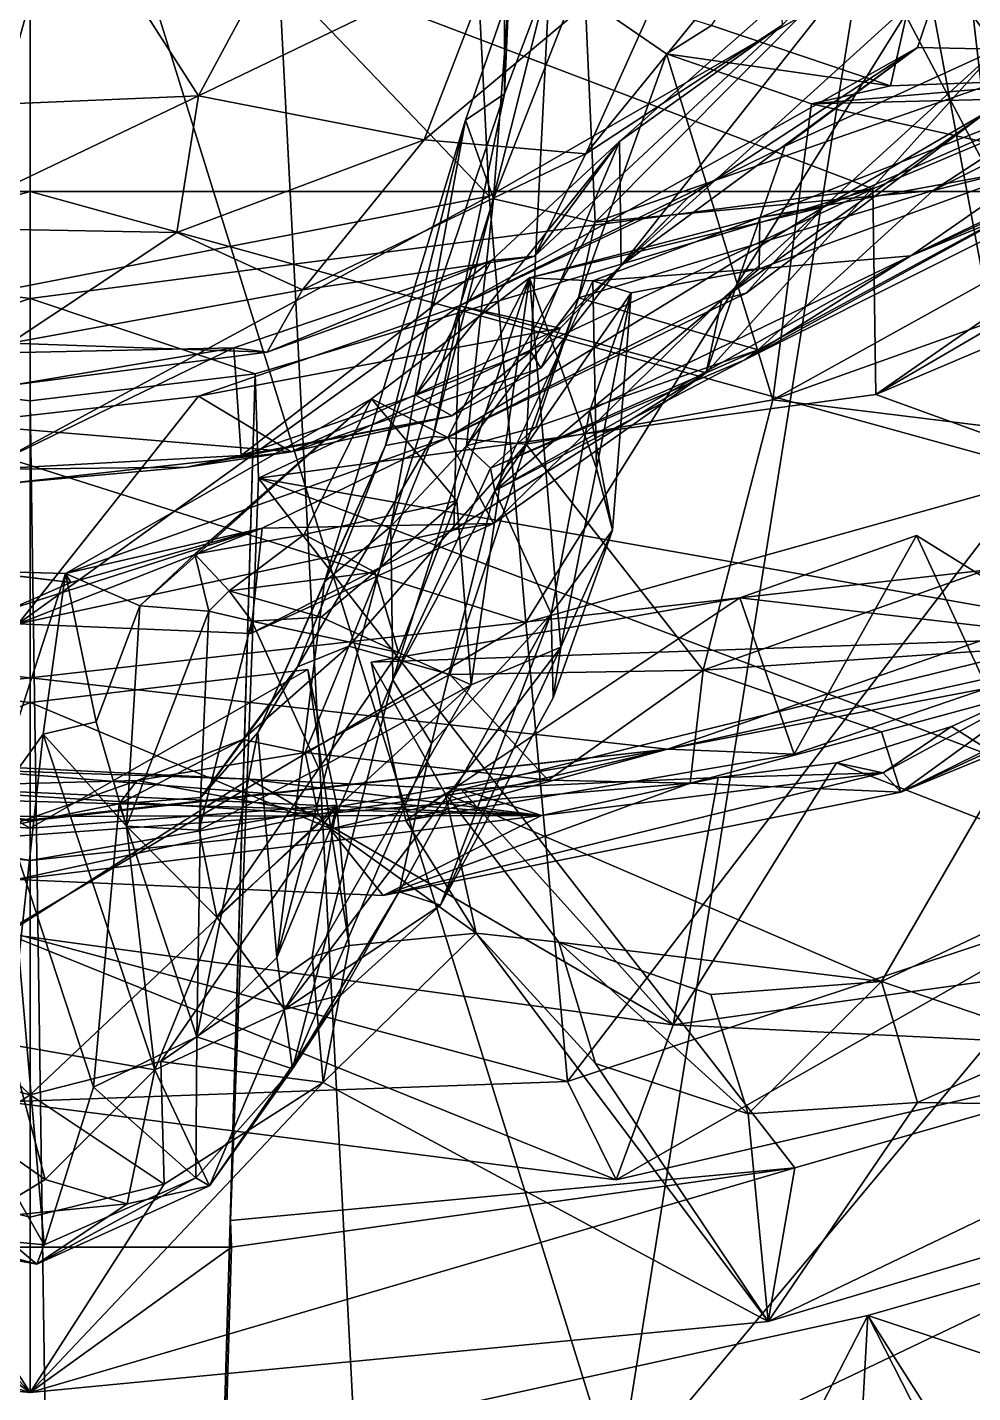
# Model space of a CAD drawing. Header units: metres. Extents: x -7.7 to 8, y -8.9 to 8.6.
# Drawn here: x -0.479 to 0.146, y -3.115 to -2.213 of the extents above; entities that cross this region are included whole.
import ezdxf

# ---------------------------------------------------------------- set-up
doc = ezdxf.new("R2010")
doc.units = ezdxf.units.M
doc.layers.add('LIBERTY', color=1, linetype='CONTINUOUS')

msp = doc.modelspace()

# ---------------------------------------------------------------- linework, layer by layer
at = {"layer": 'LIBERTY', "color": 7}
for points in [[(-7.53329, 8.63299, 0.068), (6.51222, 8.63299, 0.068), (-7.65053, -5.52977, 0.068)], [(-7.65053, -5.52977, 0.068), (6.51222, 8.63299, 0.068), (-7.53329, -5.64701, 0.068)], [(6.51222, 8.63299, 0.068), (6.62947, 8.51574, 0.068), (-7.53329, -5.64701, 0.068)], [(6.62947, 8.51574, 0.068), (6.51222, -5.64701, 0.068), (-7.53329, -5.64701, 0.068)], [(-7.53329, 8.51574, 1.70282), (-7.53329, -5.52977, 1.70282), (6.51222, -5.52977, 1.70282)], [(6.51222, 8.51574, 1.70282), (-7.53329, 8.51574, 1.70282), (6.51222, -5.52977, 1.70282)]]:
    msp.add_3dface(points, dxfattribs=at)
at = {"layer": 'LIBERTY', "color": 8}
for points in [[(-4.349, -1.53675, 1.70282), (-0.476806, 1.00573, 1.70282), (-3.91534, -2.48409, 1.70282)], [(-3.91534, -2.48409, 1.70282), (-0.476806, 1.00573, 1.70282), (-2.88971, -3.758, 1.70282)], [(-2.88971, -3.758, 1.70282), (-0.476806, 1.00573, 1.70282), (-1.68066, -4.42448, 1.70282)], [(-0.476806, 1.00573, 1.70282), (-0.767168, -4.21143, 1.70282), (-1.68066, -4.42448, 1.70282)], [(-0.476806, 1.00573, 1.70282), (-0.233383, -3.70386, 1.83629), (-0.767168, -4.21143, 1.70282)], [(0.374017, -3.56488, 2.18668), (-0.233383, -3.70386, 1.83629), (-0.476806, 1.00573, 1.70282)], [(0.800848, -3.29084, 3.27774), (0.374017, -3.56488, 2.18668), (-0.476806, 1.00573, 1.70282)], [(1.60673, -3.00854, 3.55503), (0.800848, -3.29084, 3.27774), (-0.476806, 1.00573, 1.70282)], [(2.42147, -2.90493, 3.33025), (1.60673, -3.00854, 3.55503), (-0.476806, 1.00573, 1.70282)], [(3.09125, -2.94536, 1.95232), (2.42147, -2.90493, 3.33025), (-0.476806, 1.00573, 1.70282)], [(3.09125, -2.94536, 1.95232), (-0.476806, 1.00573, 1.70282), (3.81552, -3.07995, 1.70282)], [(-0.476806, 1.00573, 1.70282), (4.36626, -2.83686, 1.70282), (3.81552, -3.07995, 1.70282)], [(-0.476806, 1.00573, 1.70282), (4.42365, -2.10151, 1.70282), (4.36626, -2.83686, 1.70282)], [(0.092007, -2.25146, 42.8081), (-0.026376, -2.21158, 42.7393), (0.168024, -1.91529, 42.7039)], [(0.236646, -2.24602, 42.8542), (0.092007, -2.25146, 42.8081), (0.168024, -1.91529, 42.7039)], [(-0.23494, -2.01552, 40.2945), (-0.365458, -2.25795, 40.3309), (-0.455281, -2.1175, 40.2692)], [(-0.168395, -2.1631, 40.3706), (-0.365458, -2.25795, 40.3309), (-0.23494, -2.01552, 40.2945)], [(-0.446185, -2.03008, 37.6075), (-1.09692, -2.04922, 37.4954), (-0.819149, -3.25229, 35.6479)], [(-0.088666, -3.1779, 35.9993), (-0.446185, -2.03008, 37.6075), (-0.819149, -3.25229, 35.6479)], [(0.074565, -2.15235, 37.3493), (-0.446185, -2.03008, 37.6075), (-0.088666, -3.1779, 35.9993)], [(0.321868, -2.04758, 37.6238), (0.074565, -2.15235, 37.3493), (0.684515, -2.36645, 37.2715)], [(0.162611, -2.22709, 41.1549), (0.126373, -2.17735, 41.0076), (0.371448, -2.04232, 40.9568)], [(-0.455281, -2.1175, 40.2692), (-0.621711, -2.24402, 40.3181), (-0.580392, -2.05642, 40.2595)], [(0.130815, -2.09562, 40.8475), (-0.087093, -2.28822, 40.8924), (0.020304, -2.21135, 40.782)], [(-0.085968, -2.37019, 41.0063), (-0.087093, -2.28822, 40.8924), (0.130815, -2.09562, 40.8475)], [(0.126373, -2.17735, 41.0076), (-0.085968, -2.37019, 41.0063), (0.130815, -2.09562, 40.8475)], [(-0.162887, -2.10841, 42.6137), (-0.163111, -2.25659, 42.69), (-0.160319, -2.19153, 42.5746)], [(-0.13321, -2.17703, 42.7014), (-0.163111, -2.25659, 42.69), (-0.162887, -2.10841, 42.6137)], [(-0.495857, -2.26341, 40.3231), (-0.621711, -2.24402, 40.3181), (-0.455281, -2.1175, 40.2692)], [(-0.365458, -2.25795, 40.3309), (-0.495857, -2.26341, 40.3231), (-0.455281, -2.1175, 40.2692)], [(-0.038272, -2.13779, 40.4941), (-0.109312, -2.29626, 40.5769), (-0.216207, -2.28697, 40.4176)], [(-0.038272, -2.13779, 40.4941), (-0.216207, -2.28697, 40.4176), (-0.168395, -2.1631, 40.3706)], [(0.017405, -2.14049, 40.6014), (-0.109312, -2.29626, 40.5769), (-0.038272, -2.13779, 40.4941)], [(0.017405, -2.14049, 40.6014), (0.020304, -2.21135, 40.782), (-0.109312, -2.29626, 40.5769)], [(0.342697, -2.66112, 36.6809), (0.074565, -2.15235, 37.3493), (-0.088666, -3.1779, 35.9993)], [(0.684515, -2.36645, 37.2715), (0.074565, -2.15235, 37.3493), (0.342697, -2.66112, 36.6809)], [(-0.168395, -2.1631, 40.3706), (-0.216207, -2.28697, 40.4176), (-0.365458, -2.25795, 40.3309)], [(-0.110631, -2.17348, 42.5134), (-0.160319, -2.19153, 42.5746), (-0.170468, -2.32599, 42.4871)], [(-0.110631, -2.17348, 42.5134), (-0.170468, -2.32599, 42.4871), (-0.103326, -2.34139, 42.3981)], [(0.043508, -2.19384, 42.4408), (-0.110631, -2.17348, 42.5134), (-0.103326, -2.34139, 42.3981)], [(-0.14882, -2.48826, 42.782), (-0.210243, -2.48314, 42.7253), (-0.13321, -2.17703, 42.7014)], [(-0.13321, -2.17703, 42.7014), (-0.210243, -2.48314, 42.7253), (-0.163111, -2.25659, 42.69)], [(-0.055976, -2.23015, 42.784), (-0.14882, -2.48826, 42.782), (-0.13321, -2.17703, 42.7014)], [(-0.026376, -2.21158, 42.7393), (-0.055976, -2.23015, 42.784), (-0.13321, -2.17703, 42.7014)], [(0.126373, -2.17735, 41.0076), (0.109824, -2.22598, 41.0889), (-0.085968, -2.37019, 41.0063)], [(0.162611, -2.22709, 41.1549), (0.109824, -2.22598, 41.0889), (0.126373, -2.17735, 41.0076)], [(-0.163111, -2.25659, 42.69), (-0.189014, -2.27415, 42.6147), (-0.160319, -2.19153, 42.5746)], [(-0.160319, -2.19153, 42.5746), (-0.189014, -2.27415, 42.6147), (-0.170468, -2.32599, 42.4871)], [(0.46466, -2.18979, 41.7099), (0.105525, -2.36365, 41.8778), (0.190598, -2.30469, 41.5785)], [(0.479762, -2.20912, 41.8607), (0.105525, -2.36365, 41.8778), (0.46466, -2.18979, 41.7099)], [(0.377647, -2.19213, 42.2332), (0.120227, -2.32065, 42.264), (0.266083, -2.28451, 42.1378)], [(0.307263, -2.19858, 42.3139), (0.120227, -2.32065, 42.264), (0.377647, -2.19213, 42.2332)], [(0.043508, -2.19384, 42.4408), (-0.103326, -2.34139, 42.3981), (0.307263, -2.19858, 42.3139)], [(0.307263, -2.19858, 42.3139), (-0.103326, -2.34139, 42.3981), (0.120227, -2.32065, 42.264)], [(0.399298, -2.23035, 41.9852), (0.105525, -2.36365, 41.8778), (0.479762, -2.20912, 41.8607)], [(0.020304, -2.21135, 40.782), (-0.087093, -2.28822, 40.8924), (-0.143406, -2.3639, 40.7495)], [(0.020304, -2.21135, 40.782), (-0.143406, -2.3639, 40.7495), (-0.109312, -2.29626, 40.5769)], [(0.092007, -2.25146, 42.8081), (-0.055976, -2.23015, 42.784), (-0.026376, -2.21158, 42.7393)], [(0.022139, -2.2913, 41.1438), (-0.192993, -2.39682, 41.133), (0.109824, -2.22598, 41.0889)], [(-0.192993, -2.39682, 41.133), (-0.041607, -2.32502, 41.0958), (0.109824, -2.22598, 41.0889)], [(0.109824, -2.22598, 41.0889), (-0.041607, -2.32502, 41.0958), (-0.085968, -2.37019, 41.0063)], [(-0.019546, -2.3927, 41.2984), (-0.029855, -2.44115, 41.2168), (0.162611, -2.22709, 41.1549)], [(0.162611, -2.22709, 41.1549), (-0.029855, -2.44115, 41.2168), (0.022139, -2.2913, 41.1438)], [(0.156, -2.26849, 41.2749), (-0.019546, -2.3927, 41.2984), (0.162611, -2.22709, 41.1549)], [(0.162611, -2.22709, 41.1549), (0.022139, -2.2913, 41.1438), (0.109824, -2.22598, 41.0889)], [(-0.055976, -2.23015, 42.784), (0.014206, -2.459, 42.8676), (-0.14882, -2.48826, 42.782)], [(0.092007, -2.25146, 42.8081), (0.039804, -2.26329, 42.8522), (-0.055976, -2.23015, 42.784)], [(0.039804, -2.26329, 42.8522), (0.014206, -2.459, 42.8676), (-0.055976, -2.23015, 42.784)], [(0.399298, -2.23035, 41.9852), (-0.004368, -2.43239, 41.9962), (0.105525, -2.36365, 41.8778)], [(0.266083, -2.28451, 42.1378), (-0.004368, -2.43239, 41.9962), (0.399298, -2.23035, 41.9852)], [(0.005657, -2.33841, 41.6043), (0.047664, -2.33151, 41.4889), (0.261068, -2.23808, 41.3969)], [(0.190598, -2.30469, 41.5785), (0.005657, -2.33841, 41.6043), (0.261068, -2.23808, 41.3969)], [(0.261068, -2.23808, 41.3969), (0.047664, -2.33151, 41.4889), (0.156, -2.26849, 41.2749)], [(0.236646, -2.24602, 42.8542), (0.039804, -2.26329, 42.8522), (0.092007, -2.25146, 42.8081)], [(0.236646, -2.24602, 42.8542), (0.234729, -2.25847, 42.8833), (0.039804, -2.26329, 42.8522)], [(-0.365458, -2.25795, 40.3309), (-0.548119, -2.34523, 40.3888), (-0.495857, -2.26341, 40.3231)], [(-0.379833, -2.34839, 40.4136), (-0.548119, -2.34523, 40.3888), (-0.365458, -2.25795, 40.3309)], [(-0.216207, -2.28697, 40.4176), (-0.379833, -2.34839, 40.4136), (-0.365458, -2.25795, 40.3309)], [(-0.163111, -2.25659, 42.69), (-0.210243, -2.48314, 42.7253), (-0.241775, -2.4892, 42.6586)], [(-0.163111, -2.25659, 42.69), (-0.241775, -2.4892, 42.6586), (-0.189014, -2.27415, 42.6147)], [(0.273953, -2.31512, 42.9251), (0.014206, -2.459, 42.8676), (0.039804, -2.26329, 42.8522)], [(0.234729, -2.25847, 42.8833), (0.273953, -2.31512, 42.9251), (0.039804, -2.26329, 42.8522)], [(-0.189014, -2.27415, 42.6147), (-0.241775, -2.4892, 42.6586), (-0.282246, -2.57914, 42.5447)], [(-0.189014, -2.27415, 42.6147), (-0.282246, -2.57914, 42.5447), (-0.238223, -2.54271, 42.3696)], [(-0.170468, -2.32599, 42.4871), (-0.189014, -2.27415, 42.6147), (-0.238223, -2.54271, 42.3696)], [(-0.003354, -2.38848, 41.3553), (-0.019546, -2.3927, 41.2984), (0.156, -2.26849, 41.2749)], [(0.047664, -2.33151, 41.4889), (-0.003354, -2.38848, 41.3553), (0.156, -2.26849, 41.2749)], [(-0.216207, -2.28697, 40.4176), (-0.296669, -2.38615, 40.5551), (-0.379833, -2.34839, 40.4136)], [(-0.109312, -2.29626, 40.5769), (-0.296669, -2.38615, 40.5551), (-0.216207, -2.28697, 40.4176)], [(-0.145758, -2.42706, 40.9836), (-0.221799, -2.4559, 40.9336), (-0.087093, -2.28822, 40.8924)], [(-0.087093, -2.28822, 40.8924), (-0.221799, -2.4559, 40.9336), (-0.171839, -2.36686, 40.8721)], [(0.022139, -2.2913, 41.1438), (-0.029855, -2.44115, 41.2168), (-0.192993, -2.39682, 41.133)], [(-0.087093, -2.28822, 40.8924), (-0.171839, -2.36686, 40.8721), (-0.143406, -2.3639, 40.7495)], [(-0.085968, -2.37019, 41.0063), (-0.145758, -2.42706, 40.9836), (-0.087093, -2.28822, 40.8924)], [(0.266083, -2.28451, 42.1378), (0.004493, -2.42596, 42.1442), (-0.004368, -2.43239, 41.9962)], [(0.120227, -2.32065, 42.264), (0.004493, -2.42596, 42.1442), (0.266083, -2.28451, 42.1378)], [(-0.109312, -2.29626, 40.5769), (-0.143406, -2.3639, 40.7495), (-0.296669, -2.38615, 40.5551)], [(0.105525, -2.36365, 41.8778), (0.005149, -2.37229, 41.705), (0.190598, -2.30469, 41.5785)], [(0.005149, -2.37229, 41.705), (0.005657, -2.33841, 41.6043), (0.190598, -2.30469, 41.5785)], [(0.273953, -2.31512, 42.9251), (0.442699, -2.30594, 42.9785), (0.014206, -2.459, 42.8676)], [(0.442699, -2.30594, 42.9785), (0.354491, -2.50077, 43.0106), (0.014206, -2.459, 42.8676)], [(-0.170468, -2.32599, 42.4871), (-0.238223, -2.54271, 42.3696), (-0.18824, -2.48925, 42.2639)], [(-0.192993, -2.39682, 41.133), (-0.126282, -2.41154, 41.0996), (-0.041607, -2.32502, 41.0958)], [(-0.103326, -2.34139, 42.3981), (-0.170468, -2.32599, 42.4871), (-0.18824, -2.48925, 42.2639)], [(-0.041607, -2.32502, 41.0958), (-0.126282, -2.41154, 41.0996), (-0.085968, -2.37019, 41.0063)], [(0.120227, -2.32065, 42.264), (-0.114156, -2.39139, 42.313), (0.004493, -2.42596, 42.1442)], [(-0.103326, -2.34139, 42.3981), (-0.114156, -2.39139, 42.313), (0.120227, -2.32065, 42.264)], [(0.047664, -2.33151, 41.4889), (-0.146584, -2.37828, 41.6078), (-0.200597, -2.48389, 41.4404)], [(0.047664, -2.33151, 41.4889), (-0.200597, -2.48389, 41.4404), (-0.003354, -2.38848, 41.3553)], [(0.005657, -2.33841, 41.6043), (-0.146584, -2.37828, 41.6078), (0.047664, -2.33151, 41.4889)], [(-0.379833, -2.34839, 40.4136), (-0.490011, -2.42139, 40.576), (-0.548119, -2.34523, 40.3888)], [(-0.114156, -2.39139, 42.313), (-0.103326, -2.34139, 42.3981), (-0.18824, -2.48925, 42.2639)], [(-0.104683, -2.38022, 41.638), (-0.146584, -2.37828, 41.6078), (0.005657, -2.33841, 41.6043)], [(0.005149, -2.37229, 41.705), (-0.104683, -2.38022, 41.638), (0.005657, -2.33841, 41.6043)], [(-0.296669, -2.38615, 40.5551), (-0.490011, -2.42139, 40.576), (-0.379833, -2.34839, 40.4136)], [(-0.171839, -2.36686, 40.8721), (-0.319997, -2.42741, 40.7583), (-0.143406, -2.3639, 40.7495)], [(-0.143406, -2.3639, 40.7495), (-0.319997, -2.42741, 40.7583), (-0.296669, -2.38615, 40.5551)], [(0.105525, -2.36365, 41.8778), (-0.004368, -2.43239, 41.9962), (-0.169466, -2.51897, 41.8697)], [(0.105525, -2.36365, 41.8778), (-0.169466, -2.51897, 41.8697), (-0.106672, -2.46607, 41.8104)], [(0.105525, -2.36365, 41.8778), (-0.106672, -2.46607, 41.8104), (0.005149, -2.37229, 41.705)], [(-0.171839, -2.36686, 40.8721), (-0.337144, -2.49582, 40.914), (-0.342146, -2.4245, 40.87)], [(-0.171839, -2.36686, 40.8721), (-0.342146, -2.4245, 40.87), (-0.319997, -2.42741, 40.7583)], [(-0.221799, -2.4559, 40.9336), (-0.337144, -2.49582, 40.914), (-0.171839, -2.36686, 40.8721)], [(-0.085968, -2.37019, 41.0063), (-0.139162, -2.43794, 41.058), (-0.145758, -2.42706, 40.9836)], [(-0.126282, -2.41154, 41.0996), (-0.139162, -2.43794, 41.058), (-0.085968, -2.37019, 41.0063)], [(-0.106672, -2.46607, 41.8104), (-0.07935, -2.38829, 41.7053), (0.005149, -2.37229, 41.705)], [(0.005149, -2.37229, 41.705), (-0.07935, -2.38829, 41.7053), (-0.104683, -2.38022, 41.638)], [(-0.146584, -2.37828, 41.6078), (-0.251055, -2.45819, 41.5925), (-0.200597, -2.48389, 41.4404)], [(-0.146584, -2.37828, 41.6078), (-0.194691, -2.52559, 41.6179), (-0.251055, -2.45819, 41.5925)], [(-0.185291, -2.64741, 41.6288), (-0.194691, -2.52559, 41.6179), (-0.146584, -2.37828, 41.6078)], [(-0.125941, -2.62248, 41.6687), (-0.185291, -2.64741, 41.6288), (-0.146584, -2.37828, 41.6078)], [(-0.169466, -2.51897, 41.8697), (-0.07935, -2.38829, 41.7053), (-0.104683, -2.38022, 41.638)], [(-0.104683, -2.38022, 41.638), (-0.102279, -2.50436, 41.6776), (-0.146584, -2.37828, 41.6078)], [(-0.102279, -2.50436, 41.6776), (-0.125941, -2.62248, 41.6687), (-0.146584, -2.37828, 41.6078)], [(-0.07935, -2.38829, 41.7053), (-0.102279, -2.50436, 41.6776), (-0.104683, -2.38022, 41.638)], [(-0.319997, -2.42741, 40.7583), (-0.490011, -2.42139, 40.576), (-0.296669, -2.38615, 40.5551)], [(-0.003354, -2.38848, 41.3553), (-0.200597, -2.48389, 41.4404), (-0.019546, -2.3927, 41.2984)], [(-0.114156, -2.39139, 42.313), (-0.18824, -2.48925, 42.2639), (-0.142421, -2.47707, 42.1666)], [(-0.169466, -2.51897, 41.8697), (-0.106672, -2.46607, 41.8104), (-0.07935, -2.38829, 41.7053)], [(-0.114156, -2.39139, 42.313), (-0.142421, -2.47707, 42.1666), (0.004493, -2.42596, 42.1442)], [(-0.106672, -2.46607, 41.8104), (-0.091773, -2.54507, 41.728), (-0.07935, -2.38829, 41.7053)], [(-0.07935, -2.38829, 41.7053), (-0.091773, -2.54507, 41.728), (-0.102279, -2.50436, 41.6776)], [(-0.48471, -2.60689, 41.223), (-0.365363, -2.45643, 41.1429), (-0.192993, -2.39682, 41.133)], [(-0.196662, -2.54484, 41.2351), (-0.48471, -2.60689, 41.223), (-0.192993, -2.39682, 41.133)], [(-0.192993, -2.39682, 41.133), (-0.365363, -2.45643, 41.1429), (-0.126282, -2.41154, 41.0996)], [(-0.019546, -2.3927, 41.2984), (-0.200597, -2.48389, 41.4404), (-0.170465, -2.54057, 41.2751)], [(-0.029855, -2.44115, 41.2168), (-0.196662, -2.54484, 41.2351), (-0.192993, -2.39682, 41.133)], [(-0.019546, -2.3927, 41.2984), (-0.170465, -2.54057, 41.2751), (-0.029855, -2.44115, 41.2168)], [(-0.126282, -2.41154, 41.0996), (-0.365363, -2.45643, 41.1429), (-0.304294, -2.49319, 41.0529)], [(-0.139162, -2.43794, 41.058), (-0.126282, -2.41154, 41.0996), (-0.304294, -2.49319, 41.0529)], [(-0.342146, -2.4245, 40.87), (-0.507954, -2.50502, 40.902), (-0.554122, -2.42908, 40.8648)], [(-0.342146, -2.4245, 40.87), (-0.554122, -2.42908, 40.8648), (-0.487257, -2.44901, 40.7666)], [(-0.337144, -2.49582, 40.914), (-0.507954, -2.50502, 40.902), (-0.342146, -2.4245, 40.87)], [(-0.319997, -2.42741, 40.7583), (-0.487257, -2.44901, 40.7666), (-0.490011, -2.42139, 40.576)], [(-0.342146, -2.4245, 40.87), (-0.487257, -2.44901, 40.7666), (-0.319997, -2.42741, 40.7583)], [(-0.145758, -2.42706, 40.9836), (-0.197942, -2.46961, 41.0111), (-0.221799, -2.4559, 40.9336)], [(-0.139162, -2.43794, 41.058), (-0.197942, -2.46961, 41.0111), (-0.145758, -2.42706, 40.9836)], [(0.004493, -2.42596, 42.1442), (-0.142421, -2.47707, 42.1666), (-0.172344, -2.50405, 42.0154)], [(0.004493, -2.42596, 42.1442), (-0.172344, -2.50405, 42.0154), (-0.004368, -2.43239, 41.9962)], [(-0.004368, -2.43239, 41.9962), (-0.172344, -2.50405, 42.0154), (-0.169466, -2.51897, 41.8697)], [(-0.139162, -2.43794, 41.058), (-0.304294, -2.49319, 41.0529), (-0.197942, -2.46961, 41.0111)], [(-0.170465, -2.54057, 41.2751), (-0.196662, -2.54484, 41.2351), (-0.029855, -2.44115, 41.2168)], [(-0.48471, -2.60689, 41.223), (-0.52633, -2.47485, 41.1446), (-0.365363, -2.45643, 41.1429)], [(-0.365363, -2.45643, 41.1429), (-0.52633, -2.47485, 41.1446), (-0.304294, -2.49319, 41.0529)], [(-0.251055, -2.45819, 41.5925), (-0.453313, -2.57367, 41.5186), (-0.200597, -2.48389, 41.4404)], [(-0.251055, -2.45819, 41.5925), (-0.404203, -2.59517, 41.6374), (-0.453313, -2.57367, 41.5186)], [(-0.367799, -2.56087, 41.6022), (-0.404203, -2.59517, 41.6374), (-0.251055, -2.45819, 41.5925)], [(-0.295597, -2.54796, 41.6185), (-0.367799, -2.56087, 41.6022), (-0.251055, -2.45819, 41.5925)], [(-0.221799, -2.4559, 40.9336), (-0.197942, -2.46961, 41.0111), (-0.337144, -2.49582, 40.914)], [(-0.194691, -2.52559, 41.6179), (-0.295597, -2.54796, 41.6185), (-0.251055, -2.45819, 41.5925)], [(0.014206, -2.459, 42.8676), (-0.031905, -2.63759, 42.938), (-0.14882, -2.48826, 42.782)], [(0.354491, -2.50077, 43.0106), (-0.031905, -2.63759, 42.938), (0.014206, -2.459, 42.8676)], [(-0.197942, -2.46961, 41.0111), (-0.304294, -2.49319, 41.0529), (-0.373184, -2.50339, 40.9607)], [(-0.197942, -2.46961, 41.0111), (-0.373184, -2.50339, 40.9607), (-0.337144, -2.49582, 40.914)], [(-0.106672, -2.46607, 41.8104), (-0.169466, -2.51897, 41.8697), (-0.132227, -2.60036, 41.7967)], [(-0.106672, -2.46607, 41.8104), (-0.132227, -2.60036, 41.7967), (-0.091773, -2.54507, 41.728)], [(-0.304294, -2.49319, 41.0529), (-0.52633, -2.47485, 41.1446), (-0.492056, -2.51416, 41.0085)], [(-0.142421, -2.47707, 42.1666), (-0.18824, -2.48925, 42.2639), (-0.172344, -2.50405, 42.0154)], [(-0.200597, -2.48389, 41.4404), (-0.453313, -2.57367, 41.5186), (-0.323265, -2.54372, 41.3676)], [(-0.241775, -2.4892, 42.6586), (-0.299974, -2.63553, 42.7093), (-0.32618, -2.67881, 42.5978)], [(-0.241775, -2.4892, 42.6586), (-0.32618, -2.67881, 42.5978), (-0.282246, -2.57914, 42.5447)], [(-0.200597, -2.48389, 41.4404), (-0.323265, -2.54372, 41.3676), (-0.170465, -2.54057, 41.2751)], [(-0.210243, -2.48314, 42.7253), (-0.265974, -2.62184, 42.7869), (-0.299974, -2.63553, 42.7093)], [(-0.210243, -2.48314, 42.7253), (-0.299974, -2.63553, 42.7093), (-0.241775, -2.4892, 42.6586)], [(-0.14882, -2.48826, 42.782), (-0.265974, -2.62184, 42.7869), (-0.210243, -2.48314, 42.7253)], [(-0.199243, -2.64048, 42.8856), (-0.265974, -2.62184, 42.7869), (-0.14882, -2.48826, 42.782)], [(-0.18824, -2.48925, 42.2639), (-0.238223, -2.54271, 42.3696), (-0.237037, -2.64412, 41.9356)], [(-0.172344, -2.50405, 42.0154), (-0.18824, -2.48925, 42.2639), (-0.237037, -2.64412, 41.9356)], [(-0.031905, -2.63759, 42.938), (-0.199243, -2.64048, 42.8856), (-0.14882, -2.48826, 42.782)], [(-0.337144, -2.49582, 40.914), (-0.373184, -2.50339, 40.9607), (-0.507954, -2.50502, 40.902)], [(-0.304294, -2.49319, 41.0529), (-0.492056, -2.51416, 41.0085), (-0.373184, -2.50339, 40.9607)], [(-0.373184, -2.50339, 40.9607), (-0.492056, -2.51416, 41.0085), (-0.507954, -2.50502, 40.902)], [(-0.172344, -2.50405, 42.0154), (-0.237037, -2.64412, 41.9356), (-0.169466, -2.51897, 41.8697)], [(-0.102279, -2.50436, 41.6776), (-0.091773, -2.54507, 41.728), (-0.125941, -2.62248, 41.6687)], [(0.354491, -2.50077, 43.0106), (0.327716, -2.61305, 43.0927), (-0.031905, -2.63759, 42.938)], [(-0.248931, -2.57274, 41.6281), (-0.295597, -2.54796, 41.6185), (-0.194691, -2.52559, 41.6179)], [(-0.233331, -2.62587, 41.6208), (-0.248931, -2.57274, 41.6281), (-0.194691, -2.52559, 41.6179)], [(-0.169466, -2.51897, 41.8697), (-0.237037, -2.64412, 41.9356), (-0.211347, -2.68606, 41.812)], [(-0.185291, -2.64741, 41.6288), (-0.233331, -2.62587, 41.6208), (-0.194691, -2.52559, 41.6179)], [(-0.169466, -2.51897, 41.8697), (-0.211347, -2.68606, 41.812), (-0.132227, -2.60036, 41.7967)], [(-0.323265, -2.54372, 41.3676), (-0.490396, -2.59754, 41.3079), (-0.48471, -2.60689, 41.223)], [(-0.323265, -2.54372, 41.3676), (-0.449823, -2.57977, 41.3982), (-0.490396, -2.59754, 41.3079)], [(-0.330936, -2.6133, 41.2618), (-0.323265, -2.54372, 41.3676), (-0.48471, -2.60689, 41.223)], [(-0.196662, -2.54484, 41.2351), (-0.330936, -2.6133, 41.2618), (-0.48471, -2.60689, 41.223)], [(-0.453313, -2.57367, 41.5186), (-0.449823, -2.57977, 41.3982), (-0.323265, -2.54372, 41.3676)], [(-0.170465, -2.54057, 41.2751), (-0.330936, -2.6133, 41.2618), (-0.196662, -2.54484, 41.2351)], [(-0.170465, -2.54057, 41.2751), (-0.323265, -2.54372, 41.3676), (-0.330936, -2.6133, 41.2618)], [(-0.238223, -2.54271, 42.3696), (-0.282246, -2.57914, 42.5447), (-0.313739, -2.82767, 41.9773)], [(-0.238223, -2.54271, 42.3696), (-0.313739, -2.82767, 41.9773), (-0.237037, -2.64412, 41.9356)], [(-0.091773, -2.54507, 41.728), (-0.132227, -2.60036, 41.7967), (-0.130925, -2.65594, 41.7207)], [(-0.091773, -2.54507, 41.728), (-0.130925, -2.65594, 41.7207), (-0.125941, -2.62248, 41.6687)], [(-0.295597, -2.54796, 41.6185), (-0.345141, -2.58518, 41.6528), (-0.367799, -2.56087, 41.6022)], [(-0.248931, -2.57274, 41.6281), (-0.345141, -2.58518, 41.6528), (-0.295597, -2.54796, 41.6185)], [(-0.358601, -2.59864, 41.6892), (-0.404203, -2.59517, 41.6374), (-0.367799, -2.56087, 41.6022)], [(-0.345141, -2.58518, 41.6528), (-0.358601, -2.59864, 41.6892), (-0.367799, -2.56087, 41.6022)], [(-0.449823, -2.57977, 41.3982), (-0.539781, -2.56884, 41.3945), (-0.490396, -2.59754, 41.3079)], [(-0.449823, -2.57977, 41.3982), (-0.510252, -2.57209, 41.5205), (-0.539781, -2.56884, 41.3945)], [(-0.453313, -2.57367, 41.5186), (-0.510252, -2.57209, 41.5205), (-0.449823, -2.57977, 41.3982)], [(-0.504053, -2.72941, 41.5367), (-0.510252, -2.57209, 41.5205), (-0.453313, -2.57367, 41.5186)], [(-0.468097, -2.67991, 41.5314), (-0.504053, -2.72941, 41.5367), (-0.453313, -2.57367, 41.5186)], [(-0.433185, -2.67172, 41.5611), (-0.468097, -2.67991, 41.5314), (-0.453313, -2.57367, 41.5186)], [(-0.404203, -2.59517, 41.6374), (-0.433185, -2.67172, 41.5611), (-0.453313, -2.57367, 41.5186)], [(-0.28445, -2.60263, 41.6478), (-0.345141, -2.58518, 41.6528), (-0.248931, -2.57274, 41.6281)], [(-0.282246, -2.57914, 42.5447), (-0.32618, -2.67881, 42.5978), (-0.313739, -2.82767, 41.9773)], [(-0.28445, -2.60263, 41.6478), (-0.248931, -2.57274, 41.6281), (-0.233331, -2.62587, 41.6208)], [(-0.330103, -2.60529, 41.6923), (-0.358601, -2.59864, 41.6892), (-0.345141, -2.58518, 41.6528)], [(-0.330103, -2.60529, 41.6923), (-0.345141, -2.58518, 41.6528), (-0.28445, -2.60263, 41.6478)], [(-0.404203, -2.59517, 41.6374), (-0.412956, -2.74077, 41.5616), (-0.433185, -2.67172, 41.5611)], [(-0.404203, -2.59517, 41.6374), (-0.358601, -2.59864, 41.6892), (-0.412956, -2.74077, 41.5616)], [(-0.358601, -2.59864, 41.6892), (-0.365059, -2.74334, 41.5928), (-0.412956, -2.74077, 41.5616)], [(-0.358601, -2.59864, 41.6892), (-0.330103, -2.60529, 41.6923), (-0.365059, -2.74334, 41.5928)], [(-0.330103, -2.60529, 41.6923), (-0.285945, -2.70261, 41.6137), (-0.365059, -2.74334, 41.5928)], [(-0.330103, -2.60529, 41.6923), (-0.28445, -2.60263, 41.6478), (-0.233331, -2.62587, 41.6208)], [(-0.330103, -2.60529, 41.6923), (-0.233331, -2.62587, 41.6208), (-0.285945, -2.70261, 41.6137)], [(-0.132227, -2.60036, 41.7967), (-0.232857, -2.78417, 41.7232), (-0.205442, -2.79303, 41.676)], [(-0.132227, -2.60036, 41.7967), (-0.211347, -2.68606, 41.812), (-0.232857, -2.78417, 41.7232)], [(-0.130925, -2.65594, 41.7207), (-0.132227, -2.60036, 41.7967), (-0.205442, -2.79303, 41.676)], [(0.324205, -2.62556, 43.269), (0.325209, -2.60661, 43.2908), (0.098776, -2.71824, 43.2506)], [(0.325209, -2.60661, 43.2908), (0.203233, -2.64257, 43.5045), (0.098776, -2.71824, 43.2506)], [(0.327716, -2.61305, 43.0927), (0.086002, -2.67842, 43.0519), (-0.031905, -2.63759, 42.938)], [(0.327716, -2.61305, 43.0927), (0.098776, -2.71824, 43.2506), (0.086002, -2.67842, 43.0519)], [(0.324205, -2.62556, 43.269), (0.098776, -2.71824, 43.2506), (0.327716, -2.61305, 43.0927)], [(-0.295015, -2.69198, 42.9305), (-0.336033, -2.6834, 42.7869), (-0.265974, -2.62184, 42.7869)], [(-0.265974, -2.62184, 42.7869), (-0.336033, -2.6834, 42.7869), (-0.299974, -2.63553, 42.7093)], [(-0.185291, -2.64741, 41.6288), (-0.125941, -2.62248, 41.6687), (-0.308617, -2.86194, 41.6179)], [(-0.125941, -2.62248, 41.6687), (-0.205442, -2.79303, 41.676), (-0.308617, -2.86194, 41.6179)], [(-0.199243, -2.64048, 42.8856), (-0.295015, -2.69198, 42.9305), (-0.265974, -2.62184, 42.7869)], [(-0.233331, -2.62587, 41.6208), (-0.185291, -2.64741, 41.6288), (-0.285945, -2.70261, 41.6137)], [(-0.130925, -2.65594, 41.7207), (-0.205442, -2.79303, 41.676), (-0.125941, -2.62248, 41.6687)], [(-0.299974, -2.63553, 42.7093), (-0.36398, -2.7219, 42.6248), (-0.32618, -2.67881, 42.5978)], [(-0.299974, -2.63553, 42.7093), (-0.336033, -2.6834, 42.7869), (-0.36398, -2.7219, 42.6248)], [(-0.237037, -2.64412, 41.9356), (-0.313739, -2.82767, 41.9773), (-0.303305, -2.90109, 41.7523)], [(-0.211347, -2.68606, 41.812), (-0.237037, -2.64412, 41.9356), (-0.303305, -2.90109, 41.7523)], [(-0.134204, -2.71033, 42.9758), (-0.295015, -2.69198, 42.9305), (-0.199243, -2.64048, 42.8856)], [(-0.031905, -2.63759, 42.938), (-0.134204, -2.71033, 42.9758), (-0.199243, -2.64048, 42.8856)], [(-0.040423, -2.71238, 43.0493), (-0.134204, -2.71033, 42.9758), (-0.031905, -2.63759, 42.938)], [(0.086002, -2.67842, 43.0519), (-0.040423, -2.71238, 43.0493), (-0.031905, -2.63759, 42.938)], [(0.203233, -2.64257, 43.5045), (0.087267, -2.7055, 43.443), (0.098776, -2.71824, 43.2506)], [(0.203233, -2.64257, 43.5045), (0.1324, -2.67485, 43.5205), (0.087267, -2.7055, 43.443)], [(-0.185291, -2.64741, 41.6288), (-0.308617, -2.86194, 41.6179), (-0.353367, -2.80099, 41.5884)], [(-0.285945, -2.70261, 41.6137), (-0.185291, -2.64741, 41.6288), (-0.353367, -2.80099, 41.5884)], [(0.437518, -2.92662, 36.5796), (0.342697, -2.66112, 36.6809), (-0.088666, -3.1779, 35.9993)], [(-0.49044, -2.88507, 41.565), (-0.504053, -2.72941, 41.5367), (-0.468097, -2.67991, 41.5314)], [(-0.394358, -2.90182, 41.5855), (-0.49044, -2.88507, 41.565), (-0.468097, -2.67991, 41.5314)], [(-0.433185, -2.67172, 41.5611), (-0.412956, -2.74077, 41.5616), (-0.468097, -2.67991, 41.5314)], [(-0.412956, -2.74077, 41.5616), (-0.394358, -2.90182, 41.5855), (-0.468097, -2.67991, 41.5314)], [(-0.32618, -2.67881, 42.5978), (-0.36398, -2.7219, 42.6248), (-0.366449, -2.87993, 42.0525)], [(-0.32618, -2.67881, 42.5978), (-0.366449, -2.87993, 42.0525), (-0.313739, -2.82767, 41.9773)], [(0.086002, -2.67842, 43.0519), (0.098776, -2.71824, 43.2506), (-0.040423, -2.71238, 43.0493)], [(0.1324, -2.67485, 43.5205), (0.056364, -2.69894, 43.5307), (0.087267, -2.7055, 43.443)], [(-0.336033, -2.6834, 42.7869), (-0.405927, -2.71058, 42.8813), (-0.41779, -2.72609, 42.739)], [(-0.336033, -2.6834, 42.7869), (-0.41779, -2.72609, 42.739), (-0.36398, -2.7219, 42.6248)], [(-0.295015, -2.69198, 42.9305), (-0.405927, -2.71058, 42.8813), (-0.336033, -2.6834, 42.7869)], [(-0.211347, -2.68606, 41.812), (-0.303305, -2.90109, 41.7523), (-0.232857, -2.78417, 41.7232)], [(-0.295015, -2.69198, 42.9305), (-0.28637, -2.73284, 43.0346), (-0.405927, -2.71058, 42.8813)], [(-0.134204, -2.71033, 42.9758), (-0.28637, -2.73284, 43.0346), (-0.295015, -2.69198, 42.9305)], [(-0.520603, -2.70327, 43.8017), (-0.654453, -2.71036, 43.7198), (-0.138648, -2.73359, 43.4348)], [(-0.492447, -2.70167, 43.8188), (-0.520604, -2.70327, 43.8017), (-0.331836, -2.70958, 43.7203)], [(-0.331836, -2.70958, 43.7203), (-0.520604, -2.70327, 43.8017), (-0.138648, -2.73359, 43.4348)], [(-0.365059, -2.74334, 41.5928), (-0.285945, -2.70261, 41.6137), (-0.353367, -2.80099, 41.5884)], [(0.087267, -2.7055, 43.443), (-0.243474, -2.78662, 43.2949), (0.098776, -2.71824, 43.2506)], [(0.087267, -2.7055, 43.443), (-0.138648, -2.73359, 43.4348), (-0.243474, -2.78662, 43.2949)], [(0.087267, -2.7055, 43.443), (-0.02185, -2.70855, 43.5293), (-0.138648, -2.73359, 43.4348)], [(0.056364, -2.69894, 43.5307), (-0.02185, -2.70855, 43.5293), (0.087267, -2.7055, 43.443)], [(-0.138648, -2.73359, 43.4348), (-0.766721, -2.71626, 43.6536), (-0.829288, -2.7348, 43.4329)], [(-0.654453, -2.71036, 43.7198), (-0.766721, -2.71626, 43.6536), (-0.138648, -2.73359, 43.4348)], [(-0.405927, -2.71058, 42.8813), (-0.28637, -2.73284, 43.0346), (-0.569, -2.71493, 42.8778)], [(-0.405927, -2.71058, 42.8813), (-0.569, -2.71493, 42.8778), (-0.491478, -2.74065, 42.7226)], [(-0.28637, -2.73284, 43.0346), (-0.498622, -2.74828, 42.9928), (-0.569, -2.71493, 42.8778)], [(-0.41779, -2.72609, 42.739), (-0.405927, -2.71058, 42.8813), (-0.491478, -2.74065, 42.7226)], [(-0.191969, -2.71622, 43.6374), (-0.331836, -2.70958, 43.7203), (-0.138648, -2.73359, 43.4348)], [(-0.040423, -2.71238, 43.0493), (-0.28637, -2.73284, 43.0346), (-0.134204, -2.71033, 42.9758)], [(-0.040423, -2.71238, 43.0493), (-0.243474, -2.78662, 43.2949), (-0.28637, -2.73284, 43.0346)], [(0.098776, -2.71824, 43.2506), (-0.243474, -2.78662, 43.2949), (-0.040423, -2.71238, 43.0493)], [(-0.02185, -2.70855, 43.5293), (-0.191969, -2.71622, 43.6374), (-0.138648, -2.73359, 43.4348)], [(-0.36398, -2.7219, 42.6248), (-0.41779, -2.72609, 42.739), (-0.366449, -2.87993, 42.0525)], [(-0.138648, -2.73359, 43.4348), (-0.829288, -2.7348, 43.4329), (-0.485711, -2.7761, 43.1951)], [(-0.28637, -2.73284, 43.0346), (-0.485711, -2.7761, 43.1951), (-0.498622, -2.74828, 42.9928)], [(-0.41779, -2.72609, 42.739), (-0.491478, -2.74065, 42.7226), (-0.434881, -2.91329, 42.1337)], [(-0.243474, -2.78662, 43.2949), (-0.485711, -2.7761, 43.1951), (-0.28637, -2.73284, 43.0346)], [(-0.243474, -2.78662, 43.2949), (-0.138648, -2.73359, 43.4348), (-0.485711, -2.7761, 43.1951)], [(-0.41779, -2.72609, 42.739), (-0.434881, -2.91329, 42.1337), (-0.366449, -2.87993, 42.0525)], [(-0.491478, -2.74065, 42.7226), (-0.533567, -2.90134, 42.2007), (-0.467455, -3.01744, 41.7789)], [(-0.434881, -2.91329, 42.1337), (-0.491478, -2.74065, 42.7226), (-0.467455, -3.01744, 41.7789)], [(-0.353367, -2.80099, 41.5884), (-0.394358, -2.90182, 41.5855), (-0.412956, -2.74077, 41.5616)], [(-0.365059, -2.74334, 41.5928), (-0.353367, -2.80099, 41.5884), (-0.412956, -2.74077, 41.5616)], [(-0.232857, -2.78417, 41.7232), (-0.303305, -2.90109, 41.7523), (-0.271282, -2.85252, 41.6602)], [(-0.205442, -2.79303, 41.676), (-0.232857, -2.78417, 41.7232), (-0.271282, -2.85252, 41.6602)], [(-0.205442, -2.79303, 41.676), (-0.271282, -2.85252, 41.6602), (-0.308617, -2.86194, 41.6179)], [(-0.353367, -2.80099, 41.5884), (-0.308617, -2.86194, 41.6179), (-0.394358, -2.90182, 41.5855)], [(-0.313739, -2.82767, 41.9773), (-0.366449, -2.87993, 42.0525), (-0.303305, -2.90109, 41.7523)], [(-0.303305, -2.90109, 41.7523), (-0.358076, -2.97855, 41.6675), (-0.271282, -2.85252, 41.6602)], [(-0.271282, -2.85252, 41.6602), (-0.358076, -2.97855, 41.6675), (-0.308617, -2.86194, 41.6179)], [(0.791625, -2.85969, 4.1003), (0.556383, -3.81795, 8.4178), (0.077109, -3.06423, 2.8511)], [(0.845118, -3.31942, 3.52017), (0.791625, -2.85969, 4.1003), (0.077109, -3.06423, 2.8511)], [(-0.308617, -2.86194, 41.6179), (-0.358076, -2.97855, 41.6675), (-0.394358, -2.90182, 41.5855)], [(-0.466777, -2.97441, 41.6005), (-0.572573, -2.89986, 41.5789), (-0.49044, -2.88507, 41.565)], [(-0.394358, -2.90182, 41.5855), (-0.466777, -2.97441, 41.6005), (-0.49044, -2.88507, 41.565)], [(-0.366449, -2.87993, 42.0525), (-0.434881, -2.91329, 42.1337), (-0.367103, -2.97323, 41.7514)], [(-0.303305, -2.90109, 41.7523), (-0.366449, -2.87993, 42.0525), (-0.367103, -2.97323, 41.7514)], [(-0.466777, -2.97441, 41.6005), (-0.509002, -2.99986, 41.6193), (-0.572573, -2.89986, 41.5789)], [(-0.467455, -3.01744, 41.7789), (-0.533567, -2.90134, 42.2007), (-0.545954, -3.00986, 41.7662)], [(-0.412634, -2.99031, 41.6299), (-0.466777, -2.97441, 41.6005), (-0.394358, -2.90182, 41.5855)], [(-0.358076, -2.97855, 41.6675), (-0.412634, -2.99031, 41.6299), (-0.394358, -2.90182, 41.5855)], [(-0.303305, -2.90109, 41.7523), (-0.367103, -2.97323, 41.7514), (-0.358076, -2.97855, 41.6675)], [(-0.434881, -2.91329, 42.1337), (-0.467455, -3.01744, 41.7789), (-0.367103, -2.97323, 41.7514)], [(0.437518, -2.92662, 36.5796), (-0.088666, -3.1779, 35.9993), (0.096461, -3.54546, 35.9043)], [(0.437518, -2.92662, 36.5796), (0.096461, -3.54546, 35.9043), (0.153092, -3.55261, 35.8015)], [(-0.412634, -2.99031, 41.6299), (-0.509002, -2.99986, 41.6193), (-0.466777, -2.97441, 41.6005)], [(-0.367103, -2.97323, 41.7514), (-0.472418, -3.03035, 41.6908), (-0.358076, -2.97855, 41.6675)], [(-0.367103, -2.97323, 41.7514), (-0.467455, -3.01744, 41.7789), (-0.472418, -3.03035, 41.6908)], [(-0.358076, -2.97855, 41.6675), (-0.472418, -3.03035, 41.6908), (-0.412634, -2.99031, 41.6299)], [(-0.412634, -2.99031, 41.6299), (-0.472418, -3.03035, 41.6908), (-0.509002, -2.99986, 41.6193)], [(-0.472418, -3.03035, 41.6908), (-0.54934, -3.01609, 41.6727), (-0.509002, -2.99986, 41.6193)], [(-0.472418, -3.03035, 41.6908), (-0.545954, -3.00986, 41.7662), (-0.54934, -3.01609, 41.6727)], [(-0.467455, -3.01744, 41.7789), (-0.545954, -3.00986, 41.7662), (-0.472418, -3.03035, 41.6908)], [(0.077109, -3.06423, 2.8511), (0.036651, -3.79225, 8.44466), (-0.357432, -3.15963, 2.5182)], [(0.077109, -3.06423, 2.8511), (-0.357432, -3.15963, 2.5182), (-0.245287, -3.69025, 2.07172)], [(0.330061, -3.56011, 2.41806), (0.077109, -3.06423, 2.8511), (-0.245287, -3.69025, 2.07172)], [(0.556383, -3.81795, 8.4178), (0.036651, -3.79225, 8.44466), (0.077109, -3.06423, 2.8511)], [(0.845118, -3.31942, 3.52017), (0.077109, -3.06423, 2.8511), (0.330061, -3.56011, 2.41806)]]:
    msp.add_3dface(points, dxfattribs=at)
at = {"layer": 'LIBERTY', "color": 1}
for points in [[(0.439157, -1.93126, 44.855), (0.139615, -2.14368, 44.8721), (0.182109, -2.5134, 44.3904)], [(-0.191546, -1.96815, 45.3002), (-0.492663, -1.99069, 45.1825), (-0.173219, -2.32428, 44.9216)], [(-0.191546, -1.96815, 45.3002), (-0.173219, -2.32428, 44.9216), (0.139615, -2.14368, 44.8721)], [(-0.173219, -2.32428, 44.9216), (-0.492663, -1.99069, 45.1825), (-0.492621, -2.38624, 44.8894)], [(0.139615, -2.14368, 44.8721), (-0.173219, -2.32428, 44.9216), (-0.149131, -2.60621, 44.3862)], [(0.182109, -2.5134, 44.3904), (0.139615, -2.14368, 44.8721), (-0.149131, -2.60621, 44.3862)], [(-0.173219, -2.32428, 44.9216), (-0.492621, -2.38624, 44.8894), (-0.492573, -2.49728, 44.4927)], [(-0.173219, -2.32428, 44.9216), (-0.492573, -2.49728, 44.4927), (-0.149131, -2.60621, 44.3862)], [(-0.149131, -2.60621, 44.3862), (-0.492573, -2.49728, 44.4927), (-0.492526, -2.81036, 44.2626)], [(0.182109, -2.5134, 44.3904), (-0.149131, -2.60621, 44.3862), (-0.121549, -2.90954, 44.0845)], [(0.182109, -2.5134, 44.3904), (-0.121549, -2.90954, 44.0845), (0.227974, -2.79335, 44.0611)], [(-0.149131, -2.60621, 44.3862), (-0.492526, -2.81036, 44.2626), (-0.121549, -2.90954, 44.0845)], [(0.355057, -2.81545, 43.6273), (0.1324, -2.67485, 43.5205), (0.203233, -2.64257, 43.5045)], [(0.355057, -2.81545, 43.6273), (0.056364, -2.69894, 43.5307), (0.1324, -2.67485, 43.5205)], [(-0.492459, -2.81193, 43.8751), (-0.492447, -2.70167, 43.8188), (-0.331836, -2.70958, 43.7203)], [(0.355057, -2.81545, 43.6273), (-0.051659, -2.87199, 43.6242), (0.056364, -2.69894, 43.5307)], [(0.056364, -2.69894, 43.5307), (-0.051659, -2.87199, 43.6242), (-0.02185, -2.70855, 43.5293)], [(-0.492459, -2.81193, 43.8751), (-0.331836, -2.70958, 43.7203), (-0.051659, -2.87199, 43.6242)], [(-0.331836, -2.70958, 43.7203), (-0.191969, -2.71622, 43.6374), (-0.051659, -2.87199, 43.6242)], [(-0.051659, -2.87199, 43.6242), (-0.191969, -2.71622, 43.6374), (-0.02185, -2.70855, 43.5293)], [(0.227974, -2.79335, 44.0611), (-0.121549, -2.90954, 44.0845), (-0.089413, -2.97446, 43.812)], [(0.227974, -2.79335, 44.0611), (-0.089413, -2.97446, 43.812), (0.28352, -2.88836, 43.7995)], [(-0.121549, -2.90954, 44.0845), (-0.492526, -2.81036, 44.2626), (-0.492486, -2.92307, 44.0471)], [(-0.492486, -2.92307, 44.0471), (-0.492459, -2.81193, 43.8751), (-0.089413, -2.97446, 43.812)], [(-0.089413, -2.97446, 43.812), (-0.492459, -2.81193, 43.8751), (-0.051659, -2.87199, 43.6242)], [(0.355057, -2.81545, 43.6273), (0.28352, -2.88836, 43.7995), (-0.051659, -2.87199, 43.6242)], [(0.28352, -2.88836, 43.7995), (-0.089413, -2.97446, 43.812), (-0.051659, -2.87199, 43.6242)], [(-0.121549, -2.90954, 44.0845), (-0.492486, -2.92307, 44.0471), (-0.089413, -2.97446, 43.812)]]:
    msp.add_3dface(points, dxfattribs=at)
at = {"layer": 'LIBERTY', "color": 2}
for points in [[(-1.67635, -2.32129, 44.3659), (-2.00168, -2.01319, 44.242), (-0.476806, -2.01319, 44.242)], [(-0.476806, -2.32129, 44.3659), (-1.67635, -2.32129, 44.3659), (-0.476806, -2.01319, 44.242)], [(1.04807, -2.01319, 44.242), (0.722733, -2.32129, 44.3659), (-0.476806, -2.01319, 44.242)], [(0.722733, -2.32129, 44.3659), (-0.476806, -2.32129, 44.3659), (-0.476806, -2.01319, 44.242)], [(-1.03393, -2.31944, 46.1851), (-0.476806, -2.10741, 46.0455), (-1.53667, -2.10745, 46.0455)], [(-1.03393, -2.31944, 46.1851), (-0.476806, -2.39194, 46.2331), (-0.476806, -2.10741, 46.0455)], [(-0.476806, -2.10741, 46.0455), (0.080316, -2.31944, 46.1851), (0.583061, -2.10745, 46.0455)], [(-0.476806, -2.39194, 46.2331), (0.080316, -2.31944, 46.1851), (-0.476806, -2.10741, 46.0455)], [(0.583061, -2.10745, 46.0455), (0.080316, -2.31944, 46.1851), (0.082236, -2.4555, 45.8337)], [(0.533366, -2.19211, 45.8943), (0.583061, -2.10745, 46.0455), (0.082236, -2.4555, 45.8337)], [(0.533366, -2.19211, 45.8943), (0.082236, -2.4555, 45.8337), (0.505425, -2.27589, 45.7157)], [(0.082236, -2.4555, 45.8337), (0.768996, -2.70446, 45.9905), (0.505425, -2.27589, 45.7157)], [(-0.476806, -2.39194, 46.2331), (-1.03393, -2.31944, 46.1851), (-0.625624, -2.44181, 46.0481)], [(0.080316, -2.31944, 46.1851), (-0.476806, -2.39194, 46.2331), (-0.327989, -2.44181, 46.0481)], [(0.080316, -2.31944, 46.1851), (-0.327989, -2.44181, 46.0481), (-0.325833, -2.51064, 45.8701)], [(0.080316, -2.31944, 46.1851), (-0.325833, -2.51064, 45.8701), (0.082236, -2.4555, 45.8337)], [(-1.30363, -2.54959, 44.458), (-1.67635, -2.32129, 44.3659), (-0.476806, -2.32129, 44.3659)], [(-0.476806, -2.64267, 44.4956), (-1.30363, -2.54959, 44.458), (-0.476806, -2.32129, 44.3659)], [(0.722733, -2.32129, 44.3659), (0.350014, -2.54959, 44.458), (-0.476806, -2.32129, 44.3659)], [(0.350014, -2.54959, 44.458), (-0.476806, -2.64267, 44.4956), (-0.476806, -2.32129, 44.3659)], [(-0.476806, -2.45963, 46.0582), (-0.476806, -2.39194, 46.2331), (-0.625624, -2.44181, 46.0481)], [(-0.476806, -2.39194, 46.2331), (-0.476806, -2.45963, 46.0582), (-0.327989, -2.44181, 46.0481)], [(-0.526322, -5.82052, 47.6999), (-0.42729, -5.82052, 47.6999), (-0.625624, -2.44181, 46.0481)], [(-0.42729, -5.82052, 47.6999), (-0.476806, -2.45963, 46.0582), (-0.625624, -2.44181, 46.0481)], [(-0.476806, -2.45963, 46.0582), (-0.42729, -5.82052, 47.6999), (-0.327989, -2.44181, 46.0481)], [(-0.42729, -5.82052, 47.6999), (-0.344331, -3.00147, 46.197), (-0.327989, -2.44181, 46.0481)], [(-0.344513, -3.00149, 46.197), (-0.42729, -5.82052, 47.6999), (-0.327989, -2.44181, 46.0481)], [(-0.344513, -3.00149, 46.197), (-0.327989, -2.44181, 46.0481), (-0.325833, -2.51064, 45.8701)], [(-0.327989, -2.44181, 46.0481), (-0.344331, -3.00147, 46.197), (-0.325833, -2.51064, 45.8701)], [(-0.325833, -2.51064, 45.8701), (0.768996, -2.70446, 45.9905), (0.082236, -2.4555, 45.8337)], [(-0.344331, -3.00147, 46.197), (0.028816, -2.96667, 46.1736), (-0.325833, -2.51064, 45.8701)], [(0.511768, -2.82807, 46.0809), (0.768996, -2.70446, 45.9905), (-0.325833, -2.51064, 45.8701)], [(0.028816, -2.96667, 46.1736), (0.511768, -2.82807, 46.0809), (-0.325833, -2.51064, 45.8701)], [(-0.476806, -2.64267, 44.4956), (-0.898142, -2.6899, 44.5147), (-1.30363, -2.54959, 44.458)], [(-0.055471, -2.6899, 44.5147), (-0.476806, -2.64267, 44.4956), (0.350014, -2.54959, 44.458)], [(0.20868, -2.63153, 44.693), (-0.055471, -2.6899, 44.5147), (0.350014, -2.54959, 44.458)], [(-0.00749, -2.58989, 44.6876), (0.028294, -2.69313, 44.7197), (0.109122, -2.54865, 44.6718)], [(0.028294, -2.69313, 44.7197), (0.155822, -2.64958, 44.7008), (0.109122, -2.54865, 44.6718)], [(0.155822, -2.64958, 44.7008), (0.217777, -2.61595, 45.311), (0.109122, -2.54865, 44.6718)], [(-0.251404, -2.63237, 44.7062), (-0.228438, -2.73691, 44.7386), (-0.00749, -2.58989, 44.6876)], [(-0.228438, -2.73691, 44.7386), (0.028294, -2.69313, 44.7197), (-0.00749, -2.58989, 44.6876)], [(-0.202417, -2.71908, 45.3652), (-0.228438, -2.73691, 44.7386), (-0.251404, -2.63237, 44.7062)], [(0.20868, -2.63153, 44.693), (0.155822, -2.64958, 44.7008), (-0.055471, -2.6899, 44.5147)], [(-0.476806, -2.73662, 44.5336), (-0.898142, -2.6899, 44.5147), (-0.476806, -2.64267, 44.4956)], [(-0.675546, -2.74241, 44.741), (-0.476806, -2.65896, 44.719), (-0.66047, -2.63727, 44.7101)], [(-0.476806, -2.65896, 44.719), (-0.278067, -2.74241, 44.741), (-0.293142, -2.63727, 44.7101)], [(-0.055471, -2.6899, 44.5147), (-0.476806, -2.73662, 44.5336), (-0.476806, -2.64267, 44.4956)], [(-0.278067, -2.74241, 44.741), (-0.273954, -2.72682, 45.3712), (-0.293142, -2.63727, 44.7101)], [(0.155822, -2.64958, 44.7008), (0.028294, -2.69313, 44.7197), (-0.055471, -2.6899, 44.5147)], [(-0.675546, -2.74241, 44.741), (-0.476806, -2.76347, 44.7501), (-0.476806, -2.65896, 44.719)], [(-0.476806, -2.76347, 44.7501), (-0.278067, -2.74241, 44.741), (-0.476806, -2.65896, 44.719)], [(-0.476806, -2.73662, 44.5336), (-0.476806, -2.73723, 44.5339), (-0.898142, -2.6899, 44.5147)], [(-0.476806, -2.73723, 44.5339), (-0.476806, -2.76347, 44.7501), (-0.898142, -2.6899, 44.5147)], [(-0.476806, -2.76347, 44.7501), (-0.675546, -2.74241, 44.741), (-0.898142, -2.6899, 44.5147)], [(-0.476806, -2.73723, 44.5339), (-0.476806, -2.73662, 44.5336), (-0.055471, -2.6899, 44.5147)], [(-0.476806, -2.76347, 44.7501), (-0.476806, -2.73723, 44.5339), (-0.055471, -2.6899, 44.5147)], [(-0.278067, -2.74241, 44.741), (-0.476806, -2.76347, 44.7501), (-0.055471, -2.6899, 44.5147)], [(-0.228438, -2.73691, 44.7386), (-0.278067, -2.74241, 44.741), (-0.055471, -2.6899, 44.5147)], [(0.028294, -2.69313, 44.7197), (-0.228438, -2.73691, 44.7386), (-0.055471, -2.6899, 44.5147)], [(-0.202417, -2.71908, 45.3652), (-0.181848, -2.81155, 45.3535), (-0.228438, -2.73691, 44.7386)], [(-0.202417, -2.71908, 45.3652), (-0.12715, -2.81752, 45.5851), (-0.181848, -2.81155, 45.3535)], [(-0.290321, -2.82716, 45.5647), (-0.273954, -2.72682, 45.3712), (-0.265928, -2.81955, 45.3573)], [(-0.265928, -2.81955, 45.3573), (-0.273954, -2.72682, 45.3712), (-0.278067, -2.74241, 44.741)], [(-0.181848, -2.81155, 45.3535), (-0.278067, -2.74241, 44.741), (-0.228438, -2.73691, 44.7386)], [(-0.181848, -2.81155, 45.3535), (-0.265928, -2.81955, 45.3573), (-0.278067, -2.74241, 44.741)], [(0.085977, -2.84332, 45.7098), (0.173225, -2.80222, 45.6511), (0.2018, -2.88297, 45.619)], [(-0.28308, -2.91012, 45.5339), (-0.265928, -2.81955, 45.3573), (-0.181848, -2.81155, 45.3535)], [(0.011191, -3.06819, 45.9294), (-0.28308, -2.91012, 45.5339), (-0.181848, -2.81155, 45.3535)], [(-0.103043, -2.89761, 45.5515), (0.011191, -3.06819, 45.9294), (-0.181848, -2.81155, 45.3535)], [(-0.12715, -2.81752, 45.5851), (-0.103043, -2.89761, 45.5515), (-0.181848, -2.81155, 45.3535)], [(-0.28308, -2.91012, 45.5339), (-0.290321, -2.82716, 45.5647), (-0.265928, -2.81955, 45.3573)], [(-0.12715, -2.81752, 45.5851), (-0.002064, -2.93085, 45.6496), (-0.103043, -2.89761, 45.5515)], [(-0.026743, -2.85191, 45.6836), (-0.002064, -2.93085, 45.6496), (-0.12715, -2.81752, 45.5851)], [(-0.390346, -2.89641, 45.7019), (-0.290321, -2.82716, 45.5647), (-0.28308, -2.91012, 45.5339)], [(0.511768, -2.82807, 46.0809), (0.028816, -2.96667, 46.1736), (0.011191, -3.06819, 45.9294)], [(0.511768, -2.82807, 46.0809), (0.011191, -3.06819, 45.9294), (0.477078, -2.92894, 45.8374)], [(-0.026743, -2.85191, 45.6836), (0.085977, -2.84332, 45.7098), (-0.002064, -2.93085, 45.6496)], [(0.085977, -2.84332, 45.7098), (0.109843, -2.92337, 45.6769), (-0.002064, -2.93085, 45.6496)], [(0.109843, -2.92337, 45.6769), (0.085977, -2.84332, 45.7098), (0.2018, -2.88297, 45.619)], [(0.477078, -2.92894, 45.8374), (0.109843, -2.92337, 45.6769), (0.2018, -2.88297, 45.619)], [(-0.563267, -2.89641, 45.7019), (-0.476806, -2.91837, 45.7408), (-0.565516, -2.97742, 45.6706)], [(-0.476806, -2.91837, 45.7408), (-0.390346, -2.89641, 45.7019), (-0.388097, -2.97742, 45.6706)], [(-0.388097, -2.97742, 45.6706), (-0.390346, -2.89641, 45.7019), (-0.28308, -2.91012, 45.5339)], [(-0.002064, -2.93085, 45.6496), (0.011191, -3.06819, 45.9294), (-0.103043, -2.89761, 45.5515)], [(-0.476806, -3.11512, 45.9606), (-0.964804, -3.06819, 45.9294), (-0.670533, -2.91012, 45.5339)], [(-0.565516, -2.97742, 45.6706), (-0.476806, -3.11512, 45.9606), (-0.670533, -2.91012, 45.5339)], [(-0.476806, -3.11512, 45.9606), (-0.388097, -2.97742, 45.6706), (-0.28308, -2.91012, 45.5339)], [(0.011191, -3.06819, 45.9294), (-0.476806, -3.11512, 45.9606), (-0.28308, -2.91012, 45.5339)], [(-0.476806, -2.91837, 45.7408), (-0.476806, -2.9992, 45.7107), (-0.565516, -2.97742, 45.6706)], [(-0.476806, -2.9992, 45.7107), (-0.476806, -2.91837, 45.7408), (-0.388097, -2.97742, 45.6706)], [(0.109843, -2.92337, 45.6769), (0.011191, -3.06819, 45.9294), (-0.002064, -2.93085, 45.6496)], [(0.477078, -2.92894, 45.8374), (0.011191, -3.06819, 45.9294), (0.109843, -2.92337, 45.6769)], [(-0.476806, -3.11512, 45.9606), (-0.982429, -2.96667, 46.1736), (-0.964804, -3.06819, 45.9294)], [(-0.609907, -3.01901, 46.1546), (-0.982429, -2.96667, 46.1736), (-0.476806, -3.11512, 45.9606)], [(0.028816, -2.96667, 46.1736), (-0.476806, -3.11512, 45.9606), (0.011191, -3.06819, 45.9294)], [(0.028816, -2.96667, 46.1736), (-0.343706, -3.01901, 46.1546), (-0.476806, -3.11512, 45.9606)], [(0.028816, -2.96667, 46.1736), (-0.344331, -3.00147, 46.197), (-0.343706, -3.01901, 46.1546)], [(-0.476806, -2.9992, 45.7107), (-0.476806, -3.11512, 45.9606), (-0.565516, -2.97742, 45.6706)], [(-0.476806, -3.11512, 45.9606), (-0.476806, -2.9992, 45.7107), (-0.388097, -2.97742, 45.6706)], [(-0.42729, -5.82052, 47.6999), (-0.427359, -5.84311, 47.6468), (-0.344331, -3.00147, 46.197)], [(-0.344331, -3.00147, 46.197), (-0.427359, -5.84311, 47.6468), (-0.343706, -3.01901, 46.1546)], [(-0.427359, -5.84311, 47.6468), (-0.42729, -5.82052, 47.6999), (-0.344513, -3.00149, 46.197)], [(-0.344513, -3.00149, 46.197), (-0.427359, -5.84311, 47.6468), (-0.343706, -3.01901, 46.1546)], [(-0.343706, -3.01901, 46.1546), (-0.609907, -3.01901, 46.1546), (-0.476806, -3.11512, 45.9606)], [(-0.427359, -5.84311, 47.6468), (-0.609907, -3.01901, 46.1546), (-0.343706, -3.01901, 46.1546)], [(-0.427359, -5.84311, 47.6468), (-0.526254, -5.84311, 47.6468), (-0.609907, -3.01901, 46.1546)]]:
    msp.add_3dface(points, dxfattribs=at)
at = {"layer": 'LIBERTY', "color": 3}
for points in [[(0.217777, -2.61595, 45.311), (-0.00749, -2.58989, 44.6876), (0.109122, -2.54865, 44.6718)], [(0.217777, -2.61595, 45.311), (-0.251404, -2.63237, 44.7062), (-0.00749, -2.58989, 44.6876)], [(0.217777, -2.61595, 45.311), (-0.202417, -2.71908, 45.3652), (-0.251404, -2.63237, 44.7062)], [(0.085977, -2.84332, 45.7098), (-0.202417, -2.71908, 45.3652), (0.217777, -2.61595, 45.311)], [(0.173225, -2.80222, 45.6511), (0.085977, -2.84332, 45.7098), (0.217777, -2.61595, 45.311)], [(-0.476806, -2.74214, 45.36), (-0.679659, -2.72682, 45.3712), (-0.66047, -2.63727, 44.7101)], [(-0.476806, -2.65896, 44.719), (-0.476806, -2.74214, 45.36), (-0.66047, -2.63727, 44.7101)], [(-0.273954, -2.72682, 45.3712), (-0.476806, -2.74214, 45.36), (-0.293142, -2.63727, 44.7101)], [(-0.476806, -2.74214, 45.36), (-0.476806, -2.65896, 44.719), (-0.293142, -2.63727, 44.7101)], [(0.085977, -2.84332, 45.7098), (-0.12715, -2.81752, 45.5851), (-0.202417, -2.71908, 45.3652)], [(-0.476806, -2.91837, 45.7408), (-0.679659, -2.72682, 45.3712), (-0.476806, -2.74214, 45.36)], [(-0.476806, -2.91837, 45.7408), (-0.563267, -2.89641, 45.7019), (-0.679659, -2.72682, 45.3712)], [(-0.273954, -2.72682, 45.3712), (-0.476806, -2.91837, 45.7408), (-0.476806, -2.74214, 45.36)], [(-0.390346, -2.89641, 45.7019), (-0.476806, -2.91837, 45.7408), (-0.273954, -2.72682, 45.3712)], [(-0.290321, -2.82716, 45.5647), (-0.390346, -2.89641, 45.7019), (-0.273954, -2.72682, 45.3712)], [(0.085977, -2.84332, 45.7098), (-0.026743, -2.85191, 45.6836), (-0.12715, -2.81752, 45.5851)]]:
    msp.add_3dface(points, dxfattribs=at)

doc.saveas('drawing.dxf')
